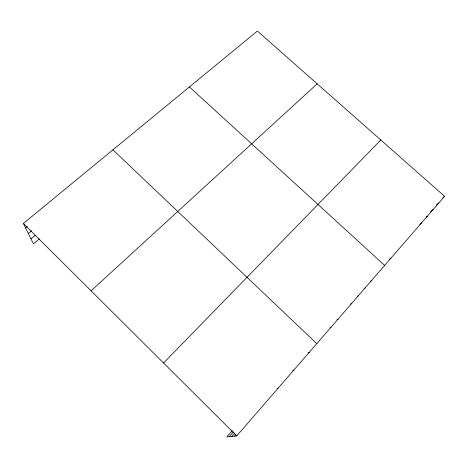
<?xml version="1.0" encoding="UTF-8"?>
<svg xmlns="http://www.w3.org/2000/svg" width="468" height="468" viewBox="0 0 468 468"><rect width="100%" height="100%" fill="white"/><g stroke="black" fill="none" stroke-linecap="round" stroke-linejoin="round"><path stroke-width="0.7" d="M232.274 430.671L226.787 436.948L236.761 435.889L444.6 196.314L257.4 31.052L23.4 223.447L33.45 243.881L39.347 238.908M234.579 436.117L235.971 434.515M229.221 436.691L233.433 431.859M231.865 436.41L234.743 433.099M163.56 362.998L380.8 139.99M91.073 290.827L317.187 83.831M30.987 238.873L35.392 235.182M28.32 233.45L31.514 230.788M25.594 227.904L27.238 226.547M442.968 197.625L444.6 196.314M436.24 204.996L438.925 202.855M430.531 211.571L433.181 209.477M426.319 217L427.366 216.175M419.767 224.289L421.487 222.955M389.405 259.272L390.985 258.114M370.644 281.052L371.767 280.268M364.104 288.592L365.198 287.843M357.476 296.226L358.546 295.507M350.614 304.06L351.807 303.276M336.937 319.82L338.071 319.112M329.963 327.852L331.063 327.185M308.108 352.93L309.272 352.305M292.652 370.592L293.945 369.972M277.003 388.621L278.185 388.142M189.423 86.943L384.655 265.409M112.928 149.836L316.783 343.647M23.4 223.447L236.761 435.889"/></g></svg>
